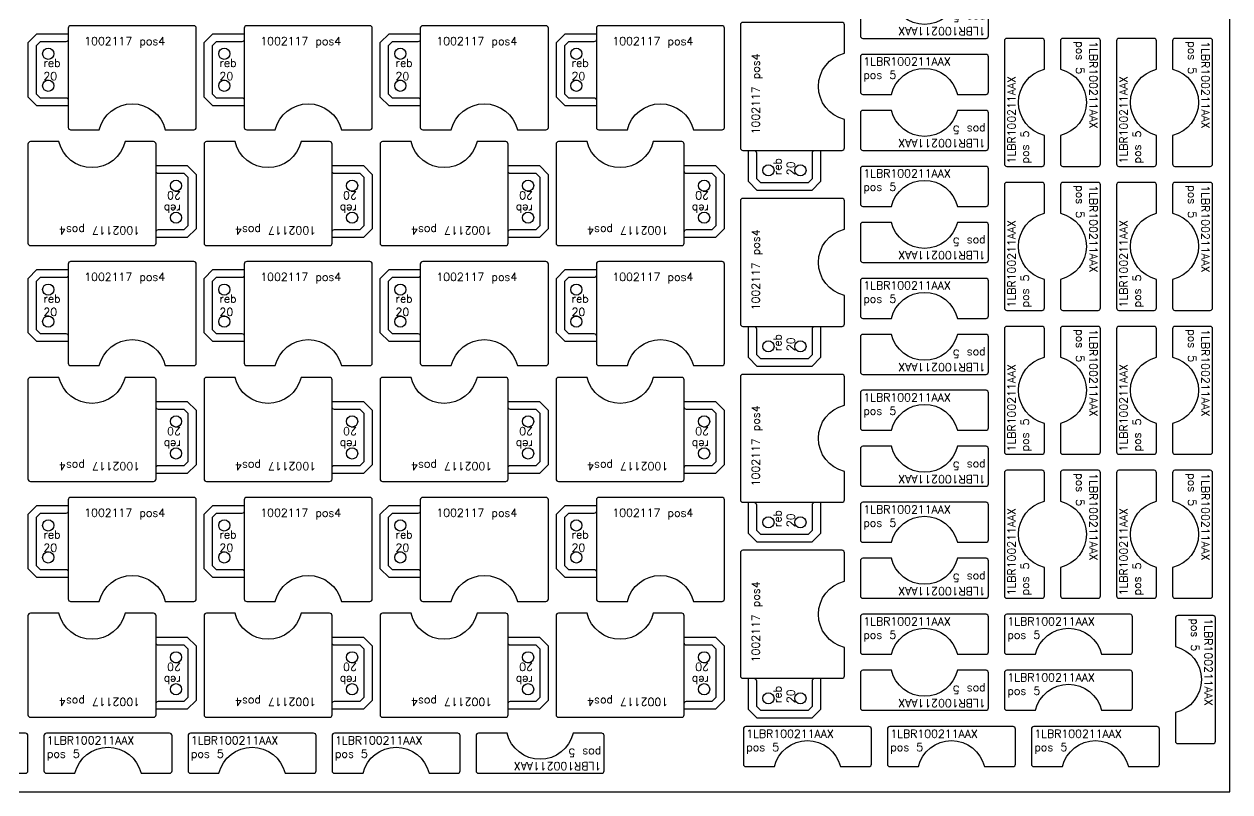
# Model space of a CAD drawing. Header units: millimetres. Extents: x 17640 to 20040, y -105 to 1860.
# Drawn here: x 18533 to 20040, y 0 to 960 of the extents above; entities that cross this region are included whole.
import ezdxf

# ---------------------------------------------------------------- set-up
doc = ezdxf.new("R2010")
doc.units = ezdxf.units.MM
for name, color, linetype in [('1002117', 7, 'Continuous'), ('1LBR100211AAX', 7, 'Continuous'), ('Rebaixo', 7, 'Continuous'), ('sheet', 24, 'Continuous'), ('Texto', 7, 'Continuous')]:
    doc.layers.add(name, color=color, linetype=linetype)
doc.styles.get("Standard").update_dxf_attribs({"font": 'txt.shx'})

msp = doc.modelspace()

# ---------------------------------------------------------------- linework, layer by layer
at = {"layer": '1002117', "color": 3}
for points in [[(18745.3, 827.7, 0.414214), (18748.3, 830.7), (18748.3, 954.7, 0.414214), (18745.3, 957.7), (18591.3, 957.7, 0.414214), (18588.3, 954.7), (18588.3, 940.7, -0.414214), (18585.3, 937.7), (18553.3, 937.7), (18548.3, 932.7), (18548.3, 872.7), (18553.3, 867.7), (18585.3, 867.7, -0.414214), (18588.3, 864.7), (18588.3, 830.7, 0.414214), (18591.3, 827.7), (18627, 827.7, -0.786796), (18709.6, 827.7)], [(18965.3, 827.7, 0.414214), (18968.3, 830.7), (18968.3, 954.7, 0.414214), (18965.3, 957.7), (18811.3, 957.7, 0.414214), (18808.3, 954.7), (18808.3, 940.7, -0.414214), (18805.3, 937.7), (18773.3, 937.7), (18768.3, 932.7), (18768.3, 872.7), (18773.3, 867.7), (18805.3, 867.7, -0.414213), (18808.3, 864.7), (18808.3, 830.7, 0.414213), (18811.3, 827.7), (18847, 827.7, -0.786796), (18929.6, 827.7)], [(19185.3, 827.7, 0.414213), (19188.3, 830.7), (19188.3, 954.7, 0.414213), (19185.3, 957.7), (19031.3, 957.7, 0.414213), (19028.3, 954.7), (19028.3, 940.7, -0.414213), (19025.3, 937.7), (18993.3, 937.7), (18988.3, 932.7), (18988.3, 872.7), (18993.3, 867.7), (19025.3, 867.7, -0.414214), (19028.3, 864.7), (19028.3, 830.7, 0.414213), (19031.3, 827.7), (19067, 827.7, -0.786796), (19149.6, 827.7)], [(19405.3, 827.7, 0.414213), (19408.3, 830.7), (19408.3, 954.7, 0.414214), (19405.3, 957.7), (19251.3, 957.7, 0.414213), (19248.3, 954.7), (19248.3, 940.7, -0.414213), (19245.3, 937.7), (19213.3, 937.7), (19208.3, 932.7), (19208.3, 872.7), (19213.3, 867.7), (19245.3, 867.7, -0.414214), (19248.3, 864.7), (19248.3, 830.7, 0.414213), (19251.3, 827.7), (19287, 827.7, -0.786796), (19369.6, 827.7)], [(19558.3, 959, 0.414213), (19555.3, 962), (19431.3, 962, 0.414214), (19428.3, 959), (19428.3, 805, 0.414214), (19431.3, 802), (19445.3, 802, -0.414214), (19448.3, 799), (19448.3, 767), (19453.3, 762), (19513.3, 762), (19518.3, 767), (19518.3, 799, -0.414213), (19521.3, 802), (19555.3, 802, 0.414214), (19558.3, 805), (19558.3, 840.7, -0.786796), (19558.3, 923.3)], [(18541, 812.9, 0.414213), (18538, 809.9), (18538, 685.9, 0.414214), (18541, 682.9), (18695, 682.9, 0.414214), (18698, 685.9), (18698, 699.9, -0.414214), (18701, 702.9), (18733, 702.9), (18738, 707.9), (18738, 767.9), (18733, 772.9), (18701, 772.9, -0.414214), (18698, 775.9), (18698, 809.9, 0.414213), (18695, 812.9), (18659.3, 812.9, -0.786796), (18576.7, 812.9)], [(18761, 812.9, 0.414214), (18758, 809.9), (18758, 685.9, 0.414214), (18761, 682.9), (18915, 682.9, 0.414214), (18918, 685.9), (18918, 699.9, -0.414213), (18921, 702.9), (18953, 702.9), (18958, 707.9), (18958, 767.9), (18953, 772.9), (18921, 772.9, -0.414214), (18918, 775.9), (18918, 809.9, 0.414214), (18915, 812.9), (18879.3, 812.9, -0.786796), (18796.7, 812.9)], [(18981, 812.9, 0.414213), (18978, 809.9), (18978, 685.9, 0.414214), (18981, 682.9), (19135, 682.9, 0.414214), (19138, 685.9), (19138, 699.9, -0.414213), (19141, 702.9), (19173, 702.9), (19178, 707.9), (19178, 767.9), (19173, 772.9), (19141, 772.9, -0.414214), (19138, 775.9), (19138, 809.9, 0.414213), (19135, 812.9), (19099.3, 812.9, -0.786796), (19016.7, 812.9)], [(19201, 812.9, 0.414213), (19198, 809.9), (19198, 685.9, 0.414214), (19201, 682.9), (19355, 682.9, 0.414213), (19358, 685.9), (19358, 699.9, -0.414214), (19361, 702.9), (19393, 702.9), (19398, 707.9), (19398, 767.9), (19393, 772.9), (19361, 772.9, -0.414213), (19358, 775.9), (19358, 809.9, 0.414214), (19355, 812.9), (19319.3, 812.9, -0.786796), (19236.7, 812.9)], [(19558.3, 739, 0.414214), (19555.3, 742), (19431.3, 742, 0.414214), (19428.3, 739), (19428.3, 585, 0.414214), (19431.3, 582), (19445.3, 582, -0.414213), (19448.3, 579), (19448.3, 547), (19453.3, 542), (19513.3, 542), (19518.3, 547), (19518.3, 579, -0.414213), (19521.3, 582), (19555.3, 582, 0.414214), (19558.3, 585), (19558.3, 620.7, -0.786796), (19558.3, 703.3)], [(18745.3, 532.9, 0.414213), (18748.3, 535.9), (18748.3, 659.9, 0.414214), (18745.3, 662.9), (18591.3, 662.9, 0.414214), (18588.3, 659.9), (18588.3, 645.9, -0.414213), (18585.3, 642.9), (18553.3, 642.9), (18548.3, 637.9), (18548.3, 577.9), (18553.3, 572.9), (18585.3, 572.9, -0.414214), (18588.3, 569.9), (18588.3, 535.9, 0.414214), (18591.3, 532.9), (18627, 532.9, -0.786796), (18709.6, 532.9)], [(18965.3, 532.9, 0.414214), (18968.3, 535.9), (18968.3, 659.9, 0.414214), (18965.3, 662.9), (18811.3, 662.9, 0.414214), (18808.3, 659.9), (18808.3, 645.9, -0.414213), (18805.3, 642.9), (18773.3, 642.9), (18768.3, 637.9), (18768.3, 577.9), (18773.3, 572.9), (18805.3, 572.9, -0.414214), (18808.3, 569.9), (18808.3, 535.9, 0.414214), (18811.3, 532.9), (18847, 532.9, -0.786796), (18929.6, 532.9)], [(19185.3, 532.9, 0.414213), (19188.3, 535.9), (19188.3, 659.9, 0.414213), (19185.3, 662.9), (19031.3, 662.9, 0.414214), (19028.3, 659.9), (19028.3, 645.9, -0.414213), (19025.3, 642.9), (18993.3, 642.9), (18988.3, 637.9), (18988.3, 577.9), (18993.3, 572.9), (19025.3, 572.9, -0.414213), (19028.3, 569.9), (19028.3, 535.9, 0.414213), (19031.3, 532.9), (19067, 532.9, -0.786796), (19149.6, 532.9)], [(19405.3, 532.9, 0.414213), (19408.3, 535.9), (19408.3, 659.9, 0.414214), (19405.3, 662.9), (19251.3, 662.9, 0.414214), (19248.3, 659.9), (19248.3, 645.9, -0.414214), (19245.3, 642.9), (19213.3, 642.9), (19208.3, 637.9), (19208.3, 577.9), (19213.3, 572.9), (19245.3, 572.9, -0.414213), (19248.3, 569.9), (19248.3, 535.9, 0.414213), (19251.3, 532.9), (19287, 532.9, -0.786796), (19369.6, 532.9)], [(18541, 518.1, 0.414213), (18538, 515.1), (18538, 391.1, 0.414214), (18541, 388.1), (18695, 388.1, 0.414214), (18698, 391.1), (18698, 405.1, -0.414213), (18701, 408.1), (18733, 408.1), (18738, 413.1), (18738, 473.1), (18733, 478.1), (18701, 478.1, -0.414214), (18698, 481.1), (18698, 515.1, 0.414213), (18695, 518.1), (18659.3, 518.1, -0.786796), (18576.7, 518.1)], [(18761, 518.1, 0.414213), (18758, 515.1), (18758, 391.1, 0.414214), (18761, 388.1), (18915, 388.1, 0.414214), (18918, 391.1), (18918, 405.1, -0.414214), (18921, 408.1), (18953, 408.1), (18958, 413.1), (18958, 473.1), (18953, 478.1), (18921, 478.1, -0.414213), (18918, 481.1), (18918, 515.1, 0.414213), (18915, 518.1), (18879.3, 518.1, -0.786796), (18796.7, 518.1)], [(18981, 518.1, 0.414214), (18978, 515.1), (18978, 391.1, 0.414214), (18981, 388.1), (19135, 388.1, 0.414214), (19138, 391.1), (19138, 405.1, -0.414214), (19141, 408.1), (19173, 408.1), (19178, 413.1), (19178, 473.1), (19173, 478.1), (19141, 478.1, -0.414213), (19138, 481.1), (19138, 515.1, 0.414213), (19135, 518.1), (19099.3, 518.1, -0.786796), (19016.7, 518.1)], [(19201, 518.1, 0.414213), (19198, 515.1), (19198, 391.1, 0.414214), (19201, 388.1), (19355, 388.1, 0.414214), (19358, 391.1), (19358, 405.1, -0.414213), (19361, 408.1), (19393, 408.1), (19398, 413.1), (19398, 473.1), (19393, 478.1), (19361, 478.1, -0.414214), (19358, 481.1), (19358, 515.1, 0.414213), (19355, 518.1), (19319.3, 518.1, -0.786796), (19236.7, 518.1)], [(19558.3, 519, 0.414214), (19555.3, 522), (19431.3, 522, 0.414213), (19428.3, 519), (19428.3, 365, 0.414214), (19431.3, 362), (19445.3, 362, -0.414213), (19448.3, 359), (19448.3, 327), (19453.3, 322), (19513.3, 322), (19518.3, 327), (19518.3, 359, -0.414213), (19521.3, 362), (19555.3, 362, 0.414214), (19558.3, 365), (19558.3, 400.7, -0.786796), (19558.3, 483.3)], [(18745.3, 238.1, 0.414213), (18748.3, 241.1), (18748.3, 365.1, 0.414214), (18745.3, 368.1), (18591.3, 368.1, 0.414214), (18588.3, 365.1), (18588.3, 351.1, -0.414213), (18585.3, 348.1), (18553.3, 348.1), (18548.3, 343.1), (18548.3, 283.1), (18553.3, 278.1), (18585.3, 278.1, -0.414213), (18588.3, 275.1), (18588.3, 241.1, 0.414214), (18591.3, 238.1), (18627, 238.1, -0.786796), (18709.6, 238.1)], [(18965.3, 238.1, 0.414214), (18968.3, 241.1), (18968.3, 365.1, 0.414214), (18965.3, 368.1), (18811.3, 368.1, 0.414214), (18808.3, 365.1), (18808.3, 351.1, -0.414213), (18805.3, 348.1), (18773.3, 348.1), (18768.3, 343.1), (18768.3, 283.1), (18773.3, 278.1), (18805.3, 278.1, -0.414213), (18808.3, 275.1), (18808.3, 241.1, 0.414214), (18811.3, 238.1), (18847, 238.1, -0.786796), (18929.6, 238.1)], [(19185.3, 238.1, 0.414214), (19188.3, 241.1), (19188.3, 365.1, 0.414214), (19185.3, 368.1), (19031.3, 368.1, 0.414214), (19028.3, 365.1), (19028.3, 351.1, -0.414213), (19025.3, 348.1), (18993.3, 348.1), (18988.3, 343.1), (18988.3, 283.1), (18993.3, 278.1), (19025.3, 278.1, -0.414213), (19028.3, 275.1), (19028.3, 241.1, 0.414214), (19031.3, 238.1), (19067, 238.1, -0.786796), (19149.6, 238.1)], [(19405.3, 238.1, 0.414214), (19408.3, 241.1), (19408.3, 365.1, 0.414214), (19405.3, 368.1), (19251.3, 368.1, 0.414214), (19248.3, 365.1), (19248.3, 351.1, -0.414213), (19245.3, 348.1), (19213.3, 348.1), (19208.3, 343.1), (19208.3, 283.1), (19213.3, 278.1), (19245.3, 278.1, -0.414214), (19248.3, 275.1), (19248.3, 241.1, 0.414214), (19251.3, 238.1), (19287, 238.1, -0.786796), (19369.6, 238.1)], [(19558.3, 299, 0.414214), (19555.3, 302), (19431.3, 302, 0.414214), (19428.3, 299), (19428.3, 145, 0.414214), (19431.3, 142), (19445.3, 142, -0.414213), (19448.3, 139), (19448.3, 107), (19453.3, 102), (19513.3, 102), (19518.3, 107), (19518.3, 139, -0.414213), (19521.3, 142), (19555.3, 142, 0.414214), (19558.3, 145), (19558.3, 180.7, -0.786796), (19558.3, 263.3)], [(18541, 223.3, 0.414213), (18538, 220.3), (18538, 96.3, 0.414214), (18541, 93.3), (18695, 93.3, 0.414214), (18698, 96.3), (18698, 110.3, -0.414213), (18701, 113.3), (18733, 113.3), (18738, 118.3), (18738, 178.3), (18733, 183.3), (18701, 183.3, -0.414213), (18698, 186.3), (18698, 220.3, 0.414214), (18695, 223.3), (18659.3, 223.3, -0.786796), (18576.7, 223.3)], [(18761, 223.3, 0.414214), (18758, 220.3), (18758, 96.3, 0.414214), (18761, 93.3), (18915, 93.3, 0.414214), (18918, 96.3), (18918, 110.3, -0.414213), (18921, 113.3), (18953, 113.3), (18958, 118.3), (18958, 178.3), (18953, 183.3), (18921, 183.3, -0.414214), (18918, 186.3), (18918, 220.3, 0.414214), (18915, 223.3), (18879.3, 223.3, -0.786796), (18796.7, 223.3)], [(18981, 223.3, 0.414214), (18978, 220.3), (18978, 96.3, 0.414214), (18981, 93.3), (19135, 93.3, 0.414214), (19138, 96.3), (19138, 110.3, -0.414213), (19141, 113.3), (19173, 113.3), (19178, 118.3), (19178, 178.3), (19173, 183.3), (19141, 183.3, -0.414213), (19138, 186.3), (19138, 220.3, 0.414214), (19135, 223.3), (19099.3, 223.3, -0.786796), (19016.7, 223.3)], [(19201, 223.3, 0.414214), (19198, 220.3), (19198, 96.3, 0.414214), (19201, 93.3), (19355, 93.3, 0.414214), (19358, 96.3), (19358, 110.3, -0.414213), (19361, 113.3), (19393, 113.3), (19398, 118.3), (19398, 178.3), (19393, 183.3), (19361, 183.3, -0.414213), (19358, 186.3), (19358, 220.3, 0.414213), (19355, 223.3), (19319.3, 223.3, -0.786796), (19236.7, 223.3)]]:
    msp.add_lwpolyline(points, format="xyb", close=True, dxfattribs=at)
for centre in [(18563.3, 922.7), (18783.3, 922.7), (19003.3, 922.7), (19223.3, 922.7), (18563.3, 882.7), (18783.3, 882.7), (19003.3, 882.7), (19223.3, 882.7), (19463.3, 777), (19503.3, 777), (18723, 757.9), (18943, 757.9), (19163, 757.9), (19383, 757.9), (18723, 717.9), (18943, 717.9), (19163, 717.9), (19383, 717.9), (18563.3, 627.9), (18783.3, 627.9), (19003.3, 627.9), (19223.3, 627.9), (18563.3, 587.9), (18783.3, 587.9), (19003.3, 587.9), (19223.3, 587.9), (19463.3, 557), (19503.3, 557), (18723, 463.1), (18943, 463.1), (19163, 463.1), (19383, 463.1), (18723, 423.1), (18943, 423.1), (19163, 423.1), (19383, 423.1), (18563.3, 333.1), (18783.3, 333.1), (19003.3, 333.1), (19223.3, 333.1), (19463.3, 337), (19503.3, 337), (18563.3, 293.1), (18783.3, 293.1), (19003.3, 293.1), (19223.3, 293.1), (18723, 168.3), (18943, 168.3), (19163, 168.3), (19383, 168.3), (18723, 128.3), (18943, 128.3), (19163, 128.3), (19383, 128.3), (19463.3, 117), (19503.3, 117)]:
    msp.add_circle(centre, 7, dxfattribs=at)
at = {"layer": '1LBR100211AAX', "color": 2}
for points in [[(19738.3, 945), (19738.3, 989, 0.414214), (19735.3, 992), (19699.6, 992, -0.786796), (19617, 992), (19581.3, 992, 0.414214), (19578.3, 989), (19578.3, 945, 0.414213), (19581.3, 942), (19735.3, 942, 0.414213)], [(19761.3, 782), (19805.3, 782, 0.414214), (19808.3, 785), (19808.3, 820.7, -0.786796), (19808.3, 903.3), (19808.3, 939, 0.414214), (19805.3, 942), (19761.3, 942, 0.414214), (19758.3, 939), (19758.3, 785, 0.414213)], [(19875.3, 942), (19831.3, 942, 0.414214), (19828.3, 939), (19828.3, 903.3, -0.786796), (19828.3, 820.7), (19828.3, 785, 0.414214), (19831.3, 782), (19875.3, 782, 0.414213), (19878.3, 785), (19878.3, 939, 0.414214)], [(19901.3, 782), (19945.3, 782, 0.414214), (19948.3, 785), (19948.3, 820.7, -0.786796), (19948.3, 903.3), (19948.3, 939, 0.414214), (19945.3, 942), (19901.3, 942, 0.414213), (19898.3, 939), (19898.3, 785, 0.414214)], [(20015.3, 942), (19971.3, 942, 0.414214), (19968.3, 939), (19968.3, 903.3, -0.786796), (19968.3, 820.7), (19968.3, 785, 0.414214), (19971.3, 782), (20015.3, 782, 0.414214), (20018.3, 785), (20018.3, 939, 0.414214)], [(19578.3, 919), (19578.3, 875, 0.414214), (19581.3, 872), (19617, 872, -0.786796), (19699.6, 872), (19735.3, 872, 0.414214), (19738.3, 875), (19738.3, 919, 0.414214), (19735.3, 922), (19581.3, 922, 0.414213)], [(19738.3, 805), (19738.3, 849, 0.414214), (19735.3, 852), (19699.6, 852, -0.786796), (19617, 852), (19581.3, 852, 0.414214), (19578.3, 849), (19578.3, 805, 0.414213), (19581.3, 802), (19735.3, 802, 0.414214)], [(19578.3, 779), (19578.3, 735, 0.414214), (19581.3, 732), (19617, 732, -0.786796), (19699.6, 732), (19735.3, 732, 0.414214), (19738.3, 735), (19738.3, 779, 0.414213), (19735.3, 782), (19581.3, 782, 0.414214)], [(19761.3, 602), (19805.3, 602, 0.414214), (19808.3, 605), (19808.3, 640.7, -0.786796), (19808.3, 723.3), (19808.3, 759, 0.414213), (19805.3, 762), (19761.3, 762, 0.414213), (19758.3, 759), (19758.3, 605, 0.414214)], [(19875.3, 762), (19831.3, 762, 0.414213), (19828.3, 759), (19828.3, 723.3, -0.786796), (19828.3, 640.7), (19828.3, 605, 0.414214), (19831.3, 602), (19875.3, 602, 0.414214), (19878.3, 605), (19878.3, 759, 0.414214)], [(19901.3, 602), (19945.3, 602, 0.414214), (19948.3, 605), (19948.3, 640.7, -0.786796), (19948.3, 723.3), (19948.3, 759, 0.414214), (19945.3, 762), (19901.3, 762, 0.414214), (19898.3, 759), (19898.3, 605, 0.414214)], [(20015.3, 762), (19971.3, 762, 0.414214), (19968.3, 759), (19968.3, 723.3, -0.786796), (19968.3, 640.7), (19968.3, 605, 0.414214), (19971.3, 602), (20015.3, 602, 0.414214), (20018.3, 605), (20018.3, 759, 0.414214)], [(19738.3, 665), (19738.3, 709, 0.414214), (19735.3, 712), (19699.6, 712, -0.786796), (19617, 712), (19581.3, 712, 0.414214), (19578.3, 709), (19578.3, 665, 0.414213), (19581.3, 662), (19735.3, 662, 0.414213)], [(19578.3, 639), (19578.3, 595, 0.414214), (19581.3, 592), (19617, 592, -0.786796), (19699.6, 592), (19735.3, 592, 0.414214), (19738.3, 595), (19738.3, 639, 0.414214), (19735.3, 642), (19581.3, 642, 0.414214)], [(19761.3, 422), (19805.3, 422, 0.414214), (19808.3, 425), (19808.3, 460.7, -0.786796), (19808.3, 543.3), (19808.3, 579, 0.414214), (19805.3, 582), (19761.3, 582, 0.414214), (19758.3, 579), (19758.3, 425, 0.414214)], [(19875.3, 582), (19831.3, 582, 0.414214), (19828.3, 579), (19828.3, 543.3, -0.786796), (19828.3, 460.7), (19828.3, 425, 0.414214), (19831.3, 422), (19875.3, 422, 0.414214), (19878.3, 425), (19878.3, 579, 0.414214)], [(19901.3, 422), (19945.3, 422, 0.414214), (19948.3, 425), (19948.3, 460.7, -0.786796), (19948.3, 543.3), (19948.3, 579, 0.414214), (19945.3, 582), (19901.3, 582, 0.414214), (19898.3, 579), (19898.3, 425, 0.414213)], [(20015.3, 582), (19971.3, 582, 0.414214), (19968.3, 579), (19968.3, 543.3, -0.786796), (19968.3, 460.7), (19968.3, 425, 0.414214), (19971.3, 422), (20015.3, 422, 0.414214), (20018.3, 425), (20018.3, 579, 0.414214)], [(19738.3, 525), (19738.3, 569, 0.414214), (19735.3, 572), (19699.6, 572, -0.786796), (19617, 572), (19581.3, 572, 0.414214), (19578.3, 569), (19578.3, 525, 0.414214), (19581.3, 522), (19735.3, 522, 0.414214)], [(19578.3, 499), (19578.3, 455, 0.414213), (19581.3, 452), (19617, 452, -0.786796), (19699.6, 452), (19735.3, 452, 0.414213), (19738.3, 455), (19738.3, 499, 0.414214), (19735.3, 502), (19581.3, 502, 0.414214)], [(19738.3, 385), (19738.3, 429, 0.414213), (19735.3, 432), (19699.6, 432, -0.786796), (19617, 432), (19581.3, 432, 0.414213), (19578.3, 429), (19578.3, 385, 0.414214), (19581.3, 382), (19735.3, 382, 0.414214)], [(19761.3, 242), (19805.3, 242, 0.414213), (19808.3, 245), (19808.3, 280.7, -0.786796), (19808.3, 363.3), (19808.3, 399, 0.414214), (19805.3, 402), (19761.3, 402, 0.414214), (19758.3, 399), (19758.3, 245, 0.414214)], [(19875.3, 402), (19831.3, 402, 0.414214), (19828.3, 399), (19828.3, 363.3, -0.786796), (19828.3, 280.7), (19828.3, 245, 0.414213), (19831.3, 242), (19875.3, 242, 0.414214), (19878.3, 245), (19878.3, 399, 0.414214)], [(19901.3, 242), (19945.3, 242, 0.414214), (19948.3, 245), (19948.3, 280.7, -0.786796), (19948.3, 363.3), (19948.3, 399, 0.414214), (19945.3, 402), (19901.3, 402, 0.414214), (19898.3, 399), (19898.3, 245, 0.414214)], [(20015.3, 402), (19971.3, 402, 0.414213), (19968.3, 399), (19968.3, 363.3, -0.786796), (19968.3, 280.7), (19968.3, 245, 0.414214), (19971.3, 242), (20015.3, 242, 0.414214), (20018.3, 245), (20018.3, 399, 0.414214)], [(19578.3, 359), (19578.3, 315, 0.414214), (19581.3, 312), (19617, 312, -0.786796), (19699.6, 312), (19735.3, 312, 0.414214), (19738.3, 315), (19738.3, 359, 0.414214), (19735.3, 362), (19581.3, 362, 0.414214)], [(19738.3, 245), (19738.3, 289, 0.414214), (19735.3, 292), (19699.6, 292, -0.786796), (19617, 292), (19581.3, 292, 0.414213), (19578.3, 289), (19578.3, 245, 0.414214), (19581.3, 242), (19735.3, 242, 0.414214)], [(19578.3, 219), (19578.3, 175, 0.414214), (19581.3, 172), (19617, 172, -0.786796), (19699.6, 172), (19735.3, 172, 0.414213), (19738.3, 175), (19738.3, 219, 0.414214), (19735.3, 222), (19581.3, 222, 0.414214)], [(19758.3, 219), (19758.3, 175, 0.414214), (19761.3, 172), (19797, 172, -0.786796), (19879.6, 172), (19915.3, 172, 0.414214), (19918.3, 175), (19918.3, 219, 0.414214), (19915.3, 222), (19761.3, 222, 0.414214)], [(20019, 220.4), (19975, 220.4, 0.414214), (19972, 217.4), (19972, 181.7, -0.786796), (19972, 99.1), (19972, 63.4, 0.414214), (19975, 60.4), (20019, 60.4, 0.414214), (20022, 63.4), (20022, 217.4, 0.414214)], [(19738.3, 105), (19738.3, 149, 0.414214), (19735.3, 152), (19699.6, 152, -0.786796), (19617, 152), (19581.3, 152, 0.414214), (19578.3, 149), (19578.3, 105, 0.414213), (19581.3, 102), (19735.3, 102, 0.414214)], [(19758.3, 149), (19758.3, 105, 0.414214), (19761.3, 102), (19797, 102, -0.786796), (19879.6, 102), (19915.3, 102, 0.414213), (19918.3, 105), (19918.3, 149, 0.414214), (19915.3, 152), (19761.3, 152, 0.414213)], [(19432, 78.6), (19432, 34.6, 0.414214), (19435, 31.6), (19470.7, 31.6, -0.786796), (19553.3, 31.6), (19589, 31.6, 0.414214), (19592, 34.6), (19592, 78.6, 0.414214), (19589, 81.6), (19435, 81.6, 0.414214)], [(19612, 78.6), (19612, 34.6, 0.414214), (19615, 31.6), (19650.7, 31.6, -0.786796), (19733.3, 31.6), (19769, 31.6, 0.414214), (19772, 34.6), (19772, 78.6, 0.414214), (19769, 81.6), (19615, 81.6, 0.414214)], [(19792, 78.6), (19792, 34.6, 0.414214), (19795, 31.6), (19830.7, 31.6, -0.786796), (19913.3, 31.6), (19949, 31.6, 0.414214), (19952, 34.6), (19952, 78.6, 0.414214), (19949, 81.6), (19795, 81.6, 0.414214)], [(18378, 70.3), (18378, 26.3, 0.414214), (18381, 23.3), (18416.7, 23.3, -0.786796), (18499.3, 23.3), (18535, 23.3, 0.414213), (18538, 26.3), (18538, 70.3, 0.414214), (18535, 73.3), (18381, 73.3, 0.414213)], [(18558, 70.3), (18558, 26.3, 0.414214), (18561, 23.3), (18596.7, 23.3, -0.786796), (18679.3, 23.3), (18715, 23.3, 0.414213), (18718, 26.3), (18718, 70.3, 0.414214), (18715, 73.3), (18561, 73.3, 0.414213)], [(18738, 70.3), (18738, 26.3, 0.414213), (18741, 23.3), (18776.7, 23.3, -0.786796), (18859.3, 23.3), (18895, 23.3, 0.414214), (18898, 26.3), (18898, 70.3, 0.414214), (18895, 73.3), (18741, 73.3, 0.414214)], [(18918, 70.3), (18918, 26.3, 0.414214), (18921, 23.3), (18956.7, 23.3, -0.786796), (19039.3, 23.3), (19075, 23.3, 0.414213), (19078, 26.3), (19078, 70.3, 0.414214), (19075, 73.3), (18921, 73.3, 0.414214)], [(19258, 26.3), (19258, 70.3, 0.414214), (19255, 73.3), (19219.3, 73.3, -0.786796), (19136.7, 73.3), (19101, 73.3, 0.414214), (19098, 70.3), (19098, 26.3, 0.414214), (19101, 23.3), (19255, 23.3, 0.414214)]]:
    msp.add_lwpolyline(points, format="xyb", close=True, dxfattribs=at)
at = {"layer": 'Rebaixo', "color": 3}
for points in [[(18588.3, 857.7), (18549.2, 857.7), (18538.3, 868.5), (18538.3, 936.8), (18549.2, 947.7), (18588.3, 947.7)], [(18808.3, 857.7), (18769.2, 857.7), (18758.3, 868.5), (18758.3, 936.8), (18769.2, 947.7), (18808.3, 947.7)], [(19028.3, 857.7), (18989.2, 857.7), (18978.3, 868.5), (18978.3, 936.8), (18989.2, 947.7), (19028.3, 947.7)], [(19248.3, 857.7), (19209.2, 857.7), (19198.3, 868.5), (19198.3, 936.8), (19209.2, 947.7), (19248.3, 947.7)], [(19528.3, 802), (19528.3, 762.9), (19517.5, 752), (19449.2, 752), (19438.3, 762.9), (19438.3, 802)], [(18698, 782.9), (18737.1, 782.9), (18748, 772), (18748, 703.7), (18737.1, 692.9), (18698, 692.9)], [(18918, 782.9), (18957.1, 782.9), (18968, 772), (18968, 703.7), (18957.1, 692.9), (18918, 692.9)], [(19138, 782.9), (19177.1, 782.9), (19188, 772), (19188, 703.7), (19177.1, 692.9), (19138, 692.9)], [(19358, 782.9), (19397.1, 782.9), (19408, 772), (19408, 703.7), (19397.1, 692.9), (19358, 692.9)], [(18588.3, 562.9), (18549.2, 562.9), (18538.3, 573.7), (18538.3, 642), (18549.2, 652.9), (18588.3, 652.9)], [(18808.3, 562.9), (18769.2, 562.9), (18758.3, 573.7), (18758.3, 642), (18769.2, 652.9), (18808.3, 652.9)], [(19028.3, 562.9), (18989.2, 562.9), (18978.3, 573.7), (18978.3, 642), (18989.2, 652.9), (19028.3, 652.9)], [(19248.3, 562.9), (19209.2, 562.9), (19198.3, 573.7), (19198.3, 642), (19209.2, 652.9), (19248.3, 652.9)], [(19528.3, 582), (19528.3, 542.9), (19517.5, 532), (19449.2, 532), (19438.3, 542.9), (19438.3, 582)], [(18698, 488.1), (18737.1, 488.1), (18748, 477.2), (18748, 409), (18737.1, 398.1), (18698, 398.1)], [(18918, 488.1), (18957.1, 488.1), (18968, 477.2), (18968, 409), (18957.1, 398.1), (18918, 398.1)], [(19138, 488.1), (19177.1, 488.1), (19188, 477.2), (19188, 409), (19177.1, 398.1), (19138, 398.1)], [(19358, 488.1), (19397.1, 488.1), (19408, 477.2), (19408, 409), (19397.1, 398.1), (19358, 398.1)], [(19528.3, 362), (19528.3, 322.9), (19517.5, 312), (19449.2, 312), (19438.3, 322.9), (19438.3, 362)], [(18588.3, 268.1), (18549.2, 268.1), (18538.3, 279), (18538.3, 347.2), (18549.2, 358.1), (18588.3, 358.1)], [(18808.3, 268.1), (18769.2, 268.1), (18758.3, 279), (18758.3, 347.2), (18769.2, 358.1), (18808.3, 358.1)], [(19028.3, 268.1), (18989.2, 268.1), (18978.3, 279), (18978.3, 347.2), (18989.2, 358.1), (19028.3, 358.1)], [(19248.3, 268.1), (19209.2, 268.1), (19198.3, 279), (19198.3, 347.2), (19209.2, 358.1), (19248.3, 358.1)], [(18698, 193.3), (18737.1, 193.3), (18748, 182.5), (18748, 114.2), (18737.1, 103.3), (18698, 103.3)], [(18918, 193.3), (18957.1, 193.3), (18968, 182.5), (18968, 114.2), (18957.1, 103.3), (18918, 103.3)], [(19138, 193.3), (19177.1, 193.3), (19188, 182.5), (19188, 114.2), (19177.1, 103.3), (19138, 103.3)], [(19358, 193.3), (19397.1, 193.3), (19408, 182.5), (19408, 114.2), (19397.1, 103.3), (19358, 103.3)], [(19528.3, 142), (19528.3, 102.9), (19517.5, 92), (19449.2, 92), (19438.3, 102.9), (19438.3, 142)]]:
    msp.add_lwpolyline(points, close=True, dxfattribs=at)
at = {"layer": 'sheet', "color": 7}
msp.add_lwpolyline([(17640, 0), (20040, 0), (20040, 1860), (17640, 1860)], close=True, dxfattribs=at)

# ---------------------------------------------------------------- texts
at = {"layer": 'Rebaixo', "color": 3, "char_height": 10, "attachment_point": 1}
for insert in [(18557.3, 916.4), (18777.3, 916.4), (18997.3, 916.4), (19217.3, 916.4), (18557.3, 621.6), (18777.3, 621.6), (18997.3, 621.6), (19217.3, 621.6), (18557.3, 326.9), (18777.3, 326.9), (18997.3, 326.9), (19217.3, 326.9)]:
    msp.add_mtext_dynamic_manual_height_columns('reb\\P20', width=33.653, gutter_width=12.5, heights=[0], dxfattribs=dict(at, insert=insert))
for insert, rotation in [((19469.6, 771), 90), ((18729, 724.1), 180), ((18949, 724.1), 180), ((19169, 724.1), 180), ((19389, 724.1), 180), ((19469.6, 551), 90), ((18729, 429.3), 180), ((18949, 429.3), 180), ((19169, 429.3), 180), ((19389, 429.3), 180), ((19469.6, 331), 90), ((18729, 134.6), 180), ((18949, 134.6), 180), ((19169, 134.6), 180), ((19389, 134.6), 180), ((19469.6, 111), 90)]:
    msp.add_mtext_dynamic_manual_height_columns('reb\\P20', width=33.653, gutter_width=12.5, heights=[0], dxfattribs=dict(at, insert=insert, rotation=rotation))
at = {"layer": 'Texto', "color": 2, "char_height": 10, "width": 131.995, "attachment_point": 1}
for insert, rotation in [((19734.8, 945.9), 180), ((19874.4, 938.4), 270), ((20014.4, 938.4), 270), ((19762.2, 785.6), 90), ((19902.2, 785.6), 90), ((19734.8, 805.9), 180), ((19874.4, 758.4), 270), ((20014.4, 758.4), 270), ((19762.2, 605.6), 90), ((19902.2, 605.6), 90), ((19734.8, 665.9), 180), ((19874.4, 578.4), 270), ((20014.4, 578.4), 270), ((19734.8, 525.9), 180), ((19762.2, 425.6), 90), ((19902.2, 425.6), 90), ((19734.8, 385.9), 180), ((19874.4, 398.4), 270), ((20014.4, 398.4), 270), ((19762.2, 245.6), 90), ((19902.2, 245.6), 90), ((19734.8, 245.9), 180), ((20018.1, 216.9), 270), ((19734.8, 105.9), 180), ((19254.4, 27.2), 180)]:
    msp.add_mtext('1LBR100211AAX pos 5', dxfattribs=dict(at, insert=insert, rotation=rotation))
at = {"layer": 'Texto', "color": 3, "char_height": 10, "width": 126.181, "attachment_point": 1}
for insert in [(18608.3, 943.6), (18828.3, 943.6), (19048.3, 943.6), (19268.3, 943.6), (18608.3, 648.8), (18828.3, 648.8), (19048.3, 648.8), (19268.3, 648.8), (18608.3, 354), (18828.3, 354), (19048.3, 354), (19268.3, 354)]:
    msp.add_mtext('1002117 pos4', dxfattribs=dict(at, insert=insert))
for insert, rotation in [((19442.4, 822), 90), ((18678, 696.9), 180), ((18898, 696.9), 180), ((19118, 696.9), 180), ((19338, 696.9), 180), ((19442.4, 602), 90), ((19442.4, 382), 90), ((18678, 402.2), 180), ((18898, 402.2), 180), ((19118, 402.2), 180), ((19338, 402.2), 180), ((19442.4, 162), 90), ((18678, 107.4), 180), ((18898, 107.4), 180), ((19118, 107.4), 180), ((19338, 107.4), 180)]:
    msp.add_mtext('1002117 pos4', dxfattribs=dict(at, insert=insert, rotation=rotation))
at = {"layer": 'Texto', "color": 2, "char_height": 10, "width": 131.995, "attachment_point": 1}
for insert in [(19581.9, 918.1), (19581.9, 778.1), (19581.9, 638.1), (19581.9, 498.1), (19581.9, 358.1), (19581.9, 218.1), (19761.9, 218.1), (19761.9, 148.1), (19435.6, 77.7), (19615.6, 77.7), (19795.6, 77.7), (18561.6, 69.4), (18741.6, 69.4), (18921.6, 69.4)]:
    msp.add_mtext('1LBR100211AAX pos 5', dxfattribs=dict(at, insert=insert))

doc.saveas('drawing.dxf')
